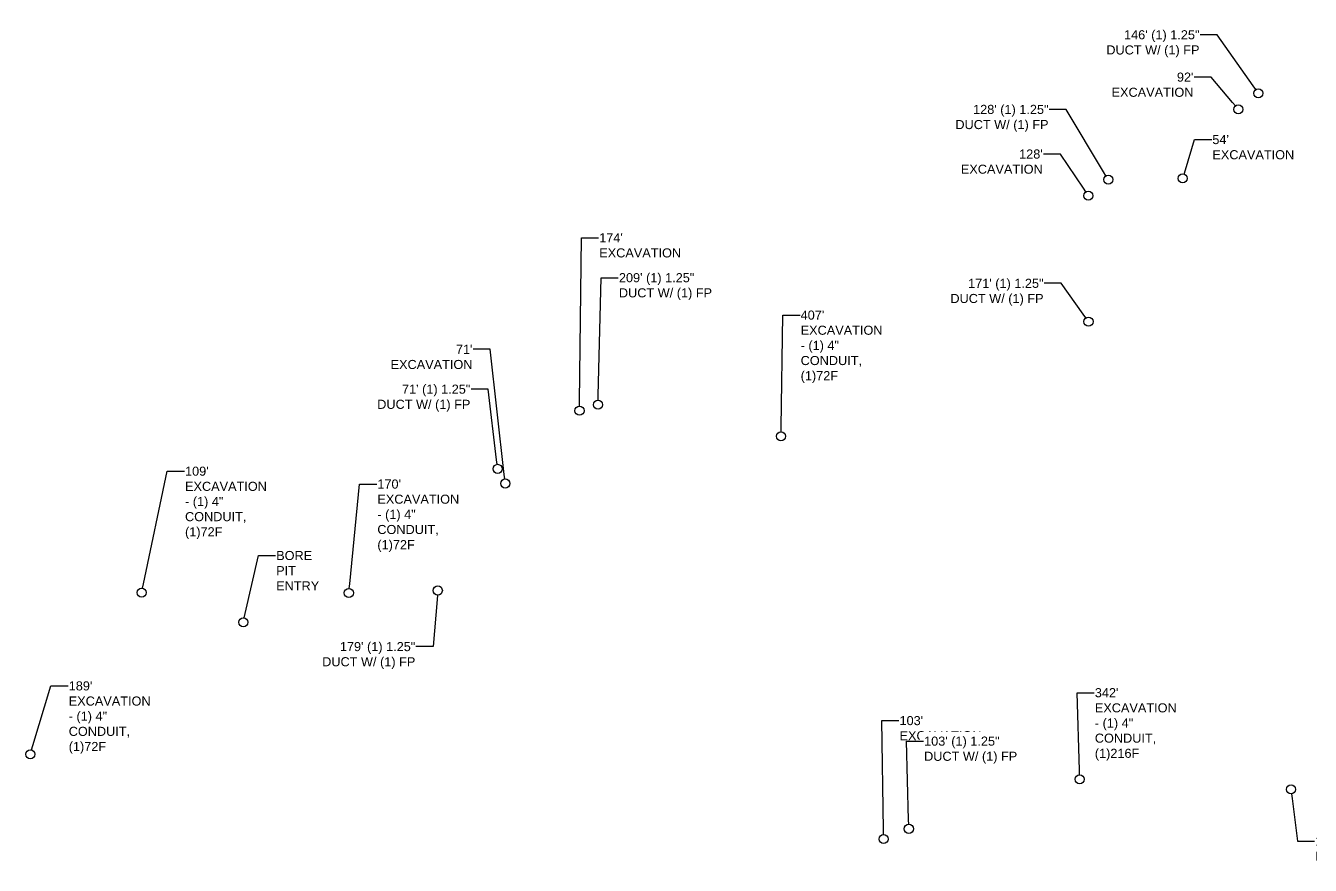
# Model space of a CAD drawing. Header units: millimetres. Extents: x -41032736 to 811436, y 699275 to 12282705.
# Drawn here: x -41031141 to -41030435, y 12282019 to 12282481 of the extents above; entities that cross this region are included whole.
import ezdxf
from ezdxf import colors
from ezdxf.entities.mleader import LeaderData, LeaderLine
from ezdxf.math import Vec2, Vec3

# ---------------------------------------------------------------- set-up
doc = ezdxf.new("R2010")
doc.units = ezdxf.units.MM
doc.header["$MEASUREMENT"] = 0
doc.layers.get('0').update_dxf_attribs({"linetype": 'CONTINUOUS'})
doc.layers.add('EXCAVATION', color=1, linetype='CONTINUOUS')
doc.styles.add('Legend', font='arial.ttf')

# ---------------------------------------------------------------- blocks, each defined once
blk = doc.blocks.new('_DotBlank')
at = {"color": 0, "linetype": 'ByBlock', "lineweight": -2}
blk.add_line((-0.5, 0), (-1, 0), dxfattribs=at)
blk.add_circle((0, 0), 0.5, dxfattribs=at)

msp = doc.modelspace()

# ---------------------------------------------------------------- leaders
at = {"layer": 'EXCAVATION', "color": 1, "lineweight": 9}
ml = msp.add_multileader_mtext('Standard', dxfattribs=at)
ml.set_content("92' \\PEXCAVATION ", color=1, style='Legend')
ml.set_leader_properties()
ml.set_arrow_properties(name='DOTBLANK')
ml.build(insert=Vec2(0, 0))
ml.multileader.update_dxf_attribs({"dogleg_length": 0.36, "arrow_head_size": 5})
ctx = ml.context
ctx.base_point, ctx.char_height, ctx.arrow_head_size, ctx.landing_gap_size, ctx.plane_origin = Vec3(-41030548.14, 12282452.68), 5, 5, 0.347, Vec3(-41030442.73, 12282383.01)
ctx.text_align_type = 2
notes = []
notes.append((ctx, [(0, (1, 1, 0), (-41030489.69, 12282452.68), (-1, 0), 9.42, [(0, [(-41030474.78, 12282434.94)], 0, [])])]))
ctx.mtext.insert, ctx.mtext.width, ctx.mtext.defined_height, ctx.mtext.alignment, ctx.mtext.flow_direction = Vec3(-41030499.46, 12282455.18), 35.783, 11.4, 3, 5
ctx.mtext.has_bg_fill, ctx.mtext.bg_color, ctx.mtext.bg_scale_factor, ctx.mtext.bg_transparency, ctx.mtext.use_window_bg_color = 1, -1027028792, 1.5, 0, 1
ml = msp.add_multileader_mtext('Standard', dxfattribs=at)
ml.set_content("128' \\PEXCAVATION ", color=1, style='Legend')
ml.set_leader_properties()
ml.set_arrow_properties(name='DOTBLANK')
ml.build(insert=Vec2(0, 0))
ml.multileader.update_dxf_attribs({"dogleg_length": 0.36, "arrow_head_size": 5})
ctx = ml.context
ctx.base_point, ctx.char_height, ctx.arrow_head_size, ctx.landing_gap_size, ctx.plane_origin = Vec3(-41030630.99, 12282410.37), 5, 5, 0.347, Vec3(-41030525.16, 12282335.51)
ctx.text_align_type = 2
notes.append((ctx, [(0, (1, 1, 0), (-41030572.54, 12282410.37), (-1, 0), 9.42, [(0, [(-41030557.22, 12282387.44)], 0, [])])]))
ctx.mtext.insert, ctx.mtext.width, ctx.mtext.defined_height, ctx.mtext.alignment, ctx.mtext.flow_direction = Vec3(-41030582.31, 12282412.87), 35.783, 11.4, 3, 5
ctx.mtext.has_bg_fill, ctx.mtext.bg_color, ctx.mtext.bg_scale_factor, ctx.mtext.bg_transparency, ctx.mtext.use_window_bg_color = 1, -1027028792, 1.5, 0, 1
ml = msp.add_multileader_mtext('Standard', dxfattribs=at)
ml.set_content("174' \\PEXCAVATION ", color=1, style='Legend')
ml.set_leader_properties()
ml.set_arrow_properties(name='DOTBLANK')
ml.build(insert=Vec2(0, 0))
ml.multileader.update_dxf_attribs({"dogleg_length": 0.36, "arrow_head_size": 5})
ctx = ml.context
ctx.base_point, ctx.char_height, ctx.arrow_head_size, ctx.landing_gap_size, ctx.plane_origin = Vec3(-41030826.48, 12282364.33), 5, 5, 0.347, Vec3(-41030802.1, 12282215.9)
notes.append((ctx, [(1, (1, 1, 0), (-41030835.9, 12282364.33), (1, 0), 9.42, [(0, [(-41030836.98, 12282269.18)], 0, [])])]))
ctx.mtext.insert, ctx.mtext.width, ctx.mtext.defined_height, ctx.mtext.flow_direction = Vec3(-41030826.14, 12282366.83), 35.783, 11.4, 5
ctx.mtext.has_bg_fill, ctx.mtext.bg_color, ctx.mtext.bg_scale_factor, ctx.mtext.bg_transparency, ctx.mtext.use_window_bg_color = 1, -1027028792, 1.5, 0, 1
at = {"layer": 'EXCAVATION', "linetype": 'Continuous'}
ml = msp.add_multileader_mtext('Standard', dxfattribs=at)
ml.set_content('171\' (1) 1.25"\\PDUCT W/ (1) FP', color=256, style='Legend')
ml.set_leader_properties()
ml.set_arrow_properties(name='DOTBLANK')
ml.build(insert=Vec2(0, 0))
ml.multileader.update_dxf_attribs({"dogleg_length": 0.36, "arrow_head_size": 5})
ctx = ml.context
ctx.base_point, ctx.char_height, ctx.arrow_head_size, ctx.landing_gap_size, ctx.plane_origin = Vec3(-41030647.21, 12282339.25), 5, 5, 0.347, Vec3(-41030567.93, 12282201.98)
ctx.text_align_type = 2
notes.append((ctx, [(1, (1, 1, 0), (-41030572.1, 12282339.25), (-1, 0), 9.42, [(0, [(-41030557.17, 12282318.17)], 0, [])])]))
ctx.mtext.insert, ctx.mtext.width, ctx.mtext.alignment, ctx.mtext.flow_direction = Vec3(-41030581.87, 12282341.75), 0.00000000248, 3, 5
ctx.mtext.has_bg_fill, ctx.mtext.bg_color, ctx.mtext.bg_scale_factor, ctx.mtext.bg_transparency, ctx.mtext.use_window_bg_color = 1, -1027028792, 1.5, 0, 1
at = {"layer": 'EXCAVATION', "color": 1, "lineweight": 9}
ml = msp.add_multileader_mtext('Standard', dxfattribs=at)
ml.set_content('407\' \\PEXCAVATION - (1) 4" CONDUIT, (1)72F ', color=1, style='Legend')
ml.set_leader_properties()
ml.set_arrow_properties(name='DOTBLANK')
ml.build(insert=Vec2(0, 0))
ml.multileader.update_dxf_attribs({"dogleg_length": 0.36, "arrow_head_size": 5})
ctx = ml.context
ctx.base_point, ctx.char_height, ctx.arrow_head_size, ctx.landing_gap_size, ctx.plane_origin = Vec3(-41030715.76, 12282321.79), 5, 5, 0.347, Vec3(-41030694.51, 12282209.52)
notes.append((ctx, [(1, (1, 1, 0), (-41030725.18, 12282321.79), (1, 0), 9.42, [(0, [(-41030726.21, 12282255.09)], 0, [])])]))
ctx.mtext.insert, ctx.mtext.width, ctx.mtext.defined_height, ctx.mtext.flow_direction = Vec3(-41030715.41, 12282324.29), 42.6073, 12.23, 5
ctx.mtext.has_bg_fill, ctx.mtext.bg_color, ctx.mtext.bg_scale_factor, ctx.mtext.bg_transparency, ctx.mtext.use_window_bg_color = 1, -1027028792, 1.5, 0, 1
ml = msp.add_multileader_mtext('Standard', dxfattribs=at)
ml.set_content('109\' \\PEXCAVATION - (1) 4" CONDUIT, (1)72F ', color=1, style='Legend')
ml.set_leader_properties()
ml.set_arrow_properties(name='DOTBLANK')
ml.build(insert=Vec2(0, 0))
ml.multileader.update_dxf_attribs({"dogleg_length": 0.36, "arrow_head_size": 5})
ctx = ml.context
ctx.base_point, ctx.char_height, ctx.arrow_head_size, ctx.landing_gap_size, ctx.plane_origin = Vec3(-41031054.19, 12282235.92), 5, 5, 0.347, Vec3(-41031046.03, 12282123.56)
notes.append((ctx, [(1, (1, 1, 0), (-41031063.61, 12282235.92), (1, 0), 9.42, [(0, [(-41031077.73, 12282169.13)], 0, [])])]))
ctx.mtext.insert, ctx.mtext.width, ctx.mtext.defined_height, ctx.mtext.flow_direction = Vec3(-41031053.85, 12282238.42), 42.6073, 12.23, 5
ctx.mtext.has_bg_fill, ctx.mtext.bg_color, ctx.mtext.bg_scale_factor, ctx.mtext.bg_transparency, ctx.mtext.use_window_bg_color = 1, -1027028792, 1.5, 0, 1
ml = msp.add_multileader_mtext('Standard', dxfattribs=at)
ml.set_content('170\' \\PEXCAVATION - (1) 4" CONDUIT, (1)72F ', color=1, style='Legend')
ml.set_leader_properties()
ml.set_arrow_properties(name='DOTBLANK')
ml.build(insert=Vec2(0, 0))
ml.multileader.update_dxf_attribs({"dogleg_length": 0.36, "arrow_head_size": 5})
ctx = ml.context
ctx.base_point, ctx.char_height, ctx.arrow_head_size, ctx.landing_gap_size, ctx.plane_origin = Vec3(-41030948.47, 12282228.85), 5, 5, 0.347, Vec3(-41030932.09, 12282123.4)
notes.append((ctx, [(1, (1, 1, 0), (-41030957.89, 12282228.85), (1, 0), 9.42, [(0, [(-41030963.79, 12282168.97)], 0, [])])]))
ctx.mtext.insert, ctx.mtext.width, ctx.mtext.defined_height, ctx.mtext.flow_direction = Vec3(-41030948.12, 12282231.35), 42.6073, 12.23, 5
ctx.mtext.has_bg_fill, ctx.mtext.bg_color, ctx.mtext.bg_scale_factor, ctx.mtext.bg_transparency, ctx.mtext.use_window_bg_color = 1, -1027028792, 1.5, 0, 1
ml = msp.add_multileader_mtext('Standard', dxfattribs=at)
ml.set_content('189\' \\PEXCAVATION - (1) 4" CONDUIT, (1)72F ', color=1, style='Legend')
ml.set_leader_properties()
ml.set_arrow_properties(name='DOTBLANK')
ml.build(insert=Vec2(0, 0))
ml.multileader.update_dxf_attribs({"dogleg_length": 0.36, "arrow_head_size": 5})
ctx = ml.context
ctx.base_point, ctx.char_height, ctx.arrow_head_size, ctx.landing_gap_size, ctx.plane_origin = Vec3(-41031118.14, 12282117.82), 5, 5, 0.347, Vec3(-41031106.1, 12282034.72)
notes.append((ctx, [(1, (1, 1, 0), (-41031127.56, 12282117.82), (1, 0), 9.42, [(0, [(-41031138.94, 12282080.22)], 0, [])])]))
ctx.mtext.insert, ctx.mtext.width, ctx.mtext.defined_height, ctx.mtext.flow_direction = Vec3(-41031117.79, 12282120.32), 42.6073, 12.23, 5
ctx.mtext.has_bg_fill, ctx.mtext.bg_color, ctx.mtext.bg_scale_factor, ctx.mtext.bg_transparency, ctx.mtext.use_window_bg_color = 1, -1027028792, 1.5, 0, 1
ml = msp.add_multileader_mtext('Standard', dxfattribs=at)
ml.set_content('342\' \\PEXCAVATION - (1) 4" CONDUIT, (1)216F ', color=1, style='Legend')
ml.set_leader_properties()
ml.set_arrow_properties(name='DOTBLANK')
ml.build(insert=Vec2(0, 0))
ml.multileader.update_dxf_attribs({"dogleg_length": 0.36, "arrow_head_size": 5})
ctx = ml.context
ctx.base_point, ctx.char_height, ctx.arrow_head_size, ctx.landing_gap_size, ctx.plane_origin = Vec3(-41030554.03, 12282114.08), 5, 5, 0.347, Vec3(-41030530.31, 12282020.91)
notes.append((ctx, [(1, (1, 1, 0), (-41030563.45, 12282114.08), (1, 0), 9.42, [(0, [(-41030562.01, 12282066.47)], 0, [])])]))
ctx.mtext.insert, ctx.mtext.width, ctx.mtext.defined_height, ctx.mtext.flow_direction = Vec3(-41030553.68, 12282116.58), 42.6073, 12.23, 5
ctx.mtext.has_bg_fill, ctx.mtext.bg_color, ctx.mtext.bg_scale_factor, ctx.mtext.bg_transparency, ctx.mtext.use_window_bg_color = 1, -1027028792, 1.5, 0, 1
ml = msp.add_multileader_mtext('Standard', dxfattribs=at)
ml.set_content("103' \\PEXCAVATION ", color=1, style='Legend')
ml.set_leader_properties()
ml.set_arrow_properties(name='DOTBLANK')
ml.build(insert=Vec2(0, 0))
ml.multileader.update_dxf_attribs({"dogleg_length": 0.36, "arrow_head_size": 5})
ctx = ml.context
ctx.base_point, ctx.char_height, ctx.arrow_head_size, ctx.landing_gap_size, ctx.plane_origin = Vec3(-41030661.4, 12282098.73), 5, 5, 0.347, Vec3(-41030635.64, 12281980.2)
notes.append((ctx, [(1, (1, 1, 0), (-41030670.82, 12282098.73), (1, 0), 9.42, [(0, [(-41030669.83, 12282033.59)], 0, [])])]))
ctx.mtext.insert, ctx.mtext.width, ctx.mtext.defined_height, ctx.mtext.flow_direction = Vec3(-41030661.05, 12282101.23), 35.783, 11.4, 5
ctx.mtext.has_bg_fill, ctx.mtext.bg_color, ctx.mtext.bg_scale_factor, ctx.mtext.bg_transparency, ctx.mtext.use_window_bg_color = 1, -1027028792, 1.5, 0, 1
ml = msp.add_multileader_mtext('Standard', dxfattribs=at)
ml.set_content("137' \\PEXCAVATION ", color=1, style='Legend')
ml.set_leader_properties()
ml.set_arrow_properties(name='DOTBLANK')
ml.build(insert=Vec2(0, 0))
ml.multileader.update_dxf_attribs({"dogleg_length": 0.36, "arrow_head_size": 5})
ctx = ml.context
ctx.base_point, ctx.char_height, ctx.arrow_head_size, ctx.landing_gap_size, ctx.plane_origin = Vec3(-41030432.87, 12282032.46), 5, 5, 0.347, Vec3(-41030411.59, 12282007.49)
notes.append((ctx, [(1, (1, 1, 0), (-41030442.29, 12282032.46), (1, 0), 9.42, [(0, [(-41030445.78, 12282060.88)], 0, [])])]))
ctx.mtext.insert, ctx.mtext.width, ctx.mtext.defined_height, ctx.mtext.flow_direction = Vec3(-41030432.52, 12282034.96), 35.783, 11.4, 5
ctx.mtext.has_bg_fill, ctx.mtext.bg_color, ctx.mtext.bg_scale_factor, ctx.mtext.bg_transparency, ctx.mtext.use_window_bg_color = 1, -1027028792, 1.5, 0, 1
for ctx, leaders in notes:
    for number, flags, end, landing, length, lines in leaders:
        leader = LeaderData()
        leader.index, (leader.has_last_leader_line, leader.has_dogleg_vector, leader.attachment_direction) = number, flags
        leader.last_leader_point, leader.dogleg_vector, leader.dogleg_length = Vec3(end), Vec3(landing), length
        for number, points, colour, breaks in lines:
            line = LeaderLine()
            line.index, line.vertices, line.color, line.breaks = number, Vec3.list(points), colors.encode_raw_color(colour), breaks
            leader.lines.append(line)
        ctx.leaders.append(leader)

# ---------------------------------------------------------------- next in the draw order: leaders
at = {"layer": 'EXCAVATION', "linetype": 'Continuous'}
ml = msp.add_multileader_mtext('Standard', dxfattribs=at)
ml.set_content('146\' (1) 1.25"\\PDUCT W/ (1) FP', color=256, style='Legend')
ml.set_leader_properties()
ml.set_arrow_properties(name='DOTBLANK')
ml.build(insert=Vec2(0, 0))
ml.multileader.update_dxf_attribs({"dogleg_length": 0.36, "arrow_head_size": 5})
ctx = ml.context
ctx.base_point, ctx.char_height, ctx.arrow_head_size, ctx.landing_gap_size, ctx.plane_origin = Vec3(-41030561.5, 12282475.97), 5, 5, 0.347, Vec3(-41030474.59, 12282327.61)
ctx.text_align_type = 2
notes = []
notes.append((ctx, [(1, (1, 1, 0), (-41030486.38, 12282475.97), (-1, 0), 9.42, [(0, [(-41030463.82, 12282443.8)], 0, [])])]))
ctx.mtext.insert, ctx.mtext.width, ctx.mtext.alignment, ctx.mtext.flow_direction = Vec3(-41030496.15, 12282478.47), 0.00000000248, 3, 5
ctx.mtext.has_bg_fill, ctx.mtext.bg_color, ctx.mtext.bg_scale_factor, ctx.mtext.bg_transparency, ctx.mtext.use_window_bg_color = 1, -1027028792, 1.5, 0, 1
ml = msp.add_multileader_mtext('Standard', dxfattribs=at)
ml.set_content('209\' (1) 1.25"\\PDUCT W/ (1) FP', color=256, style='Legend')
ml.set_leader_properties()
ml.set_arrow_properties(name='DOTBLANK')
ml.build(insert=Vec2(0, 0))
ml.multileader.update_dxf_attribs({"dogleg_length": 0.36, "arrow_head_size": 5})
ctx = ml.context
ctx.base_point, ctx.char_height, ctx.arrow_head_size, ctx.landing_gap_size, ctx.plane_origin = Vec3(-41030815.67, 12282342.35), 5, 5, 0.347, Vec3(-41030833.96, 12282160.5)
notes.append((ctx, [(0, (1, 1, 0), (-41030825.09, 12282342.35), (1, 0), 9.42, [(0, [(-41030826.78, 12282272.5)], 0, [])])]))
ctx.mtext.insert, ctx.mtext.width, ctx.mtext.flow_direction = Vec3(-41030815.32, 12282344.85), 0.00000000248, 5
ctx.mtext.has_bg_fill, ctx.mtext.bg_color, ctx.mtext.bg_scale_factor, ctx.mtext.bg_transparency, ctx.mtext.use_window_bg_color = 1, -1027028792, 1.5, 0, 1
at = {"layer": 'EXCAVATION', "color": 1, "lineweight": 9}
ml = msp.add_multileader_mtext('Standard', dxfattribs=at)
ml.set_content("71' \\PEXCAVATION ", color=1, style='Legend')
ml.set_leader_properties()
ml.set_arrow_properties(name='DOTBLANK')
ml.build(insert=Vec2(0, 0))
ml.multileader.update_dxf_attribs({"dogleg_length": 0.36, "arrow_head_size": 5})
ctx = ml.context
ctx.base_point, ctx.char_height, ctx.arrow_head_size, ctx.landing_gap_size, ctx.plane_origin = Vec3(-41030944.5, 12282302.95), 5, 5, 0.347, Vec3(-41030860.89, 12282176.41)
ctx.text_align_type = 2
notes.append((ctx, [(0, (1, 1, 0), (-41030886.05, 12282302.95), (-1, 0), 9.42, [(0, [(-41030877.82, 12282229.14)], 0, [])])]))
ctx.mtext.insert, ctx.mtext.width, ctx.mtext.defined_height, ctx.mtext.alignment, ctx.mtext.flow_direction = Vec3(-41030895.82, 12282305.45), 35.783, 11.4, 3, 5
ctx.mtext.has_bg_fill, ctx.mtext.bg_color, ctx.mtext.bg_scale_factor, ctx.mtext.bg_transparency, ctx.mtext.use_window_bg_color = 1, -1027028792, 1.5, 0, 1
at = {"layer": 'EXCAVATION', "linetype": 'Continuous'}
ml = msp.add_multileader_mtext('Standard', dxfattribs=at)
ml.set_content('179\' (1) 1.25"\\PDUCT W/ (1) FP', color=256, style='Legend')
ml.set_leader_properties()
ml.set_arrow_properties(name='DOTBLANK')
ml.build(insert=Vec2(0, 0))
ml.multileader.update_dxf_attribs({"dogleg_length": 0.36, "arrow_head_size": 5})
ctx = ml.context
ctx.base_point, ctx.char_height, ctx.arrow_head_size, ctx.landing_gap_size, ctx.plane_origin = Vec3(-41030992.59, 12282139.44), 5, 5, 0.347, Vec3(-41030930.14, 12282052.55)
ctx.text_align_type = 2
notes.append((ctx, [(1, (1, 1, 0), (-41030917.47, 12282139.44), (-1, 0), 9.42, [(0, [(-41030914.88, 12282170.29)], 0, [])])]))
ctx.mtext.insert, ctx.mtext.width, ctx.mtext.alignment, ctx.mtext.flow_direction = Vec3(-41030927.24, 12282141.94), 0.00000000248, 3, 5
ctx.mtext.has_bg_fill, ctx.mtext.bg_color, ctx.mtext.bg_scale_factor, ctx.mtext.bg_transparency, ctx.mtext.use_window_bg_color = 1, -1027028792, 1.5, 0, 1
ml = msp.add_multileader_mtext('Standard', dxfattribs=at)
ml.set_content('103\' (1) 1.25"\\PDUCT W/ (1) FP', color=256, style='Legend')
ml.set_leader_properties()
ml.set_arrow_properties(name='DOTBLANK')
ml.build(insert=Vec2(0, 0))
ml.multileader.update_dxf_attribs({"dogleg_length": 0.36, "arrow_head_size": 5})
ctx = ml.context
ctx.base_point, ctx.char_height, ctx.arrow_head_size, ctx.landing_gap_size, ctx.plane_origin = Vec3(-41030647.88, 12282087.44), 5, 5, 0.347, Vec3(-41030667.5, 12281924.79)
notes.append((ctx, [(0, (1, 1, 0), (-41030657.3, 12282087.44), (1, 0), 9.42, [(0, [(-41030655.93, 12282039.2)], 0, [])])]))
ctx.mtext.insert, ctx.mtext.width, ctx.mtext.flow_direction = Vec3(-41030647.54, 12282089.94), 0.00000000248, 5
ctx.mtext.has_bg_fill, ctx.mtext.bg_color, ctx.mtext.bg_scale_factor, ctx.mtext.bg_transparency, ctx.mtext.use_window_bg_color = 1, -1027028792, 1.5, 0, 1
for ctx, leaders in notes:
    for number, flags, end, landing, length, lines in leaders:
        leader = LeaderData()
        leader.index, (leader.has_last_leader_line, leader.has_dogleg_vector, leader.attachment_direction) = number, flags
        leader.last_leader_point, leader.dogleg_vector, leader.dogleg_length = Vec3(end), Vec3(landing), length
        for number, points, colour, breaks in lines:
            line = LeaderLine()
            line.index, line.vertices, line.color, line.breaks = number, Vec3.list(points), colors.encode_raw_color(colour), breaks
            leader.lines.append(line)
        ctx.leaders.append(leader)

# ---------------------------------------------------------------- next in the draw order: leaders
ml = msp.add_multileader_mtext('Standard', dxfattribs=at)
ml.set_content('128\' (1) 1.25"\\PDUCT W/ (1) FP', color=256, style='Legend')
ml.set_leader_properties()
ml.set_arrow_properties(name='DOTBLANK')
ml.build(insert=Vec2(0, 0))
ml.multileader.update_dxf_attribs({"dogleg_length": 0.36, "arrow_head_size": 5})
ctx = ml.context
ctx.base_point, ctx.char_height, ctx.arrow_head_size, ctx.landing_gap_size, ctx.plane_origin = Vec3(-41030644.48, 12282434.92), 5, 5, 0.347, Vec3(-41030557.02, 12282280.1)
ctx.text_align_type = 2
notes = []
notes.append((ctx, [(1, (1, 1, 0), (-41030569.36, 12282434.92), (-1, 0), 9.42, [(0, [(-41030546.26, 12282396.3)], 0, [])])]))
ctx.mtext.insert, ctx.mtext.width, ctx.mtext.alignment, ctx.mtext.flow_direction = Vec3(-41030579.13, 12282437.42), 0.00000000248, 3, 5
ctx.mtext.has_bg_fill, ctx.mtext.bg_color, ctx.mtext.bg_scale_factor, ctx.mtext.bg_transparency, ctx.mtext.use_window_bg_color = 1, -1027028792, 1.5, 0, 1
at = {"layer": 'EXCAVATION', "color": 1, "lineweight": 9}
ml = msp.add_multileader_mtext('Standard', dxfattribs=at)
ml.set_content("54' \\PEXCAVATION ", color=1, style='Legend')
ml.set_leader_properties()
ml.set_arrow_properties(name='DOTBLANK')
ml.build(insert=Vec2(0, 0))
ml.multileader.update_dxf_attribs({"dogleg_length": 0.36, "arrow_head_size": 5})
ctx = ml.context
ctx.base_point, ctx.char_height, ctx.arrow_head_size, ctx.landing_gap_size, ctx.plane_origin = Vec3(-41030489.42, 12282418.33), 5, 5, 0.347, Vec3(-41030473.33, 12282345.05)
notes.append((ctx, [(1, (1, 1, 0), (-41030498.84, 12282418.33), (1, 0), 9.42, [(0, [(-41030505.38, 12282396.98)], 0, [])])]))
ctx.mtext.insert, ctx.mtext.width, ctx.mtext.defined_height, ctx.mtext.flow_direction = Vec3(-41030489.07, 12282420.83), 35.783, 11.4, 5
ctx.mtext.has_bg_fill, ctx.mtext.bg_color, ctx.mtext.bg_scale_factor, ctx.mtext.bg_transparency, ctx.mtext.use_window_bg_color = 1, -1027028792, 1.5, 0, 1
at = {"layer": 'EXCAVATION', "linetype": 'Continuous'}
ml = msp.add_multileader_mtext('Standard', dxfattribs=at)
ml.set_content('71\' (1) 1.25"\\PDUCT W/ (1) FP', color=256, style='Legend')
ml.set_leader_properties()
ml.set_arrow_properties(name='DOTBLANK')
ml.build(insert=Vec2(0, 0))
ml.multileader.update_dxf_attribs({"dogleg_length": 0.36, "arrow_head_size": 5})
ctx = ml.context
ctx.base_point, ctx.char_height, ctx.arrow_head_size, ctx.landing_gap_size, ctx.plane_origin = Vec3(-41030962.32, 12282281.04), 5, 5, 0.347, Vec3(-41030892.74, 12282121.01)
ctx.text_align_type = 2
notes.append((ctx, [(1, (1, 1, 0), (-41030887.21, 12282281.04), (-1, 0), 9.42, [(0, [(-41030881.98, 12282237.2)], 0, [])])]))
ctx.mtext.insert, ctx.mtext.width, ctx.mtext.alignment, ctx.mtext.flow_direction = Vec3(-41030896.98, 12282283.54), 0.00000000248, 3, 5
ctx.mtext.has_bg_fill, ctx.mtext.bg_color, ctx.mtext.bg_scale_factor, ctx.mtext.bg_transparency, ctx.mtext.use_window_bg_color = 1, -1027028792, 1.5, 0, 1
at = {"layer": 'EXCAVATION', "color": 7, "lineweight": 9}
ml = msp.add_multileader_mtext('Standard', dxfattribs=at)
ml.set_content('BORE PIT ENTRY ', color=7, style='Legend')
ml.set_leader_properties()
ml.set_arrow_properties(name='DOTBLANK')
ml.build(insert=Vec2(0, 0))
ml.multileader.update_dxf_attribs({"dogleg_length": 0.36, "arrow_head_size": 5})
ctx = ml.context
ctx.base_point, ctx.char_height, ctx.arrow_head_size, ctx.landing_gap_size, ctx.plane_origin = Vec3(-41031004.09, 12282189.54), 5, 5, 0.347, Vec3(-41031007.19, 12282099.99)
notes.append((ctx, [(1, (1, 1, 0), (-41031013.51, 12282189.54), (1, 0), 9.42, [(0, [(-41031021.83, 12282152.81)], 0, [])])]))
ctx.mtext.insert, ctx.mtext.width, ctx.mtext.defined_height, ctx.mtext.flow_direction = Vec3(-41031003.74, 12282192.04), 22.8053, 11.4, 5
ctx.mtext.has_bg_fill, ctx.mtext.bg_color, ctx.mtext.bg_scale_factor, ctx.mtext.bg_transparency, ctx.mtext.use_window_bg_color = 1, -1027028792, 1.5, 0, 1
for ctx, leaders in notes:
    for number, flags, end, landing, length, lines in leaders:
        leader = LeaderData()
        leader.index, (leader.has_last_leader_line, leader.has_dogleg_vector, leader.attachment_direction) = number, flags
        leader.last_leader_point, leader.dogleg_vector, leader.dogleg_length = Vec3(end), Vec3(landing), length
        for number, points, colour, breaks in lines:
            line = LeaderLine()
            line.index, line.vertices, line.color, line.breaks = number, Vec3.list(points), colors.encode_raw_color(colour), breaks
            leader.lines.append(line)
        ctx.leaders.append(leader)

doc.saveas('drawing.dxf')
